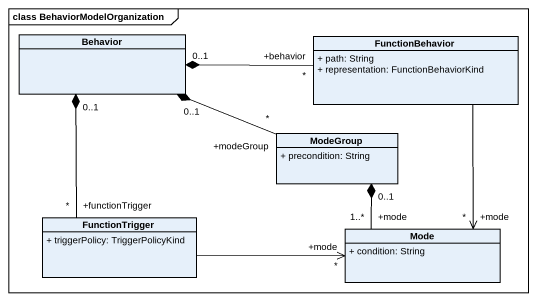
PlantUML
@startuml
mainframe class BehaviorModelOrganization
hide circle
hide empty members
skinparam classAttributeIconSize 0
class Behavior
class FunctionBehavior {
  + path: String
  + representation: FunctionBehaviorKind
}
class ModeGroup {
  + precondition: String
}
class FunctionTrigger {
  + triggerPolicy: TriggerPolicyKind
}
class Mode {
  + condition: String
}
Behavior "0..1" *-right- "+behavior\n*" FunctionBehavior
Behavior "0..1" *-right- "+modeGroup\n*" ModeGroup
FunctionBehavior --> "+mode\n*" Mode
ModeGroup "0..1" *-- "+mode\n1..*" Mode
FunctionTrigger "+functionTrigger\n*" -up-* "0..1" Behavior
FunctionTrigger -right-> "+mode\n*" Mode
@enduml
